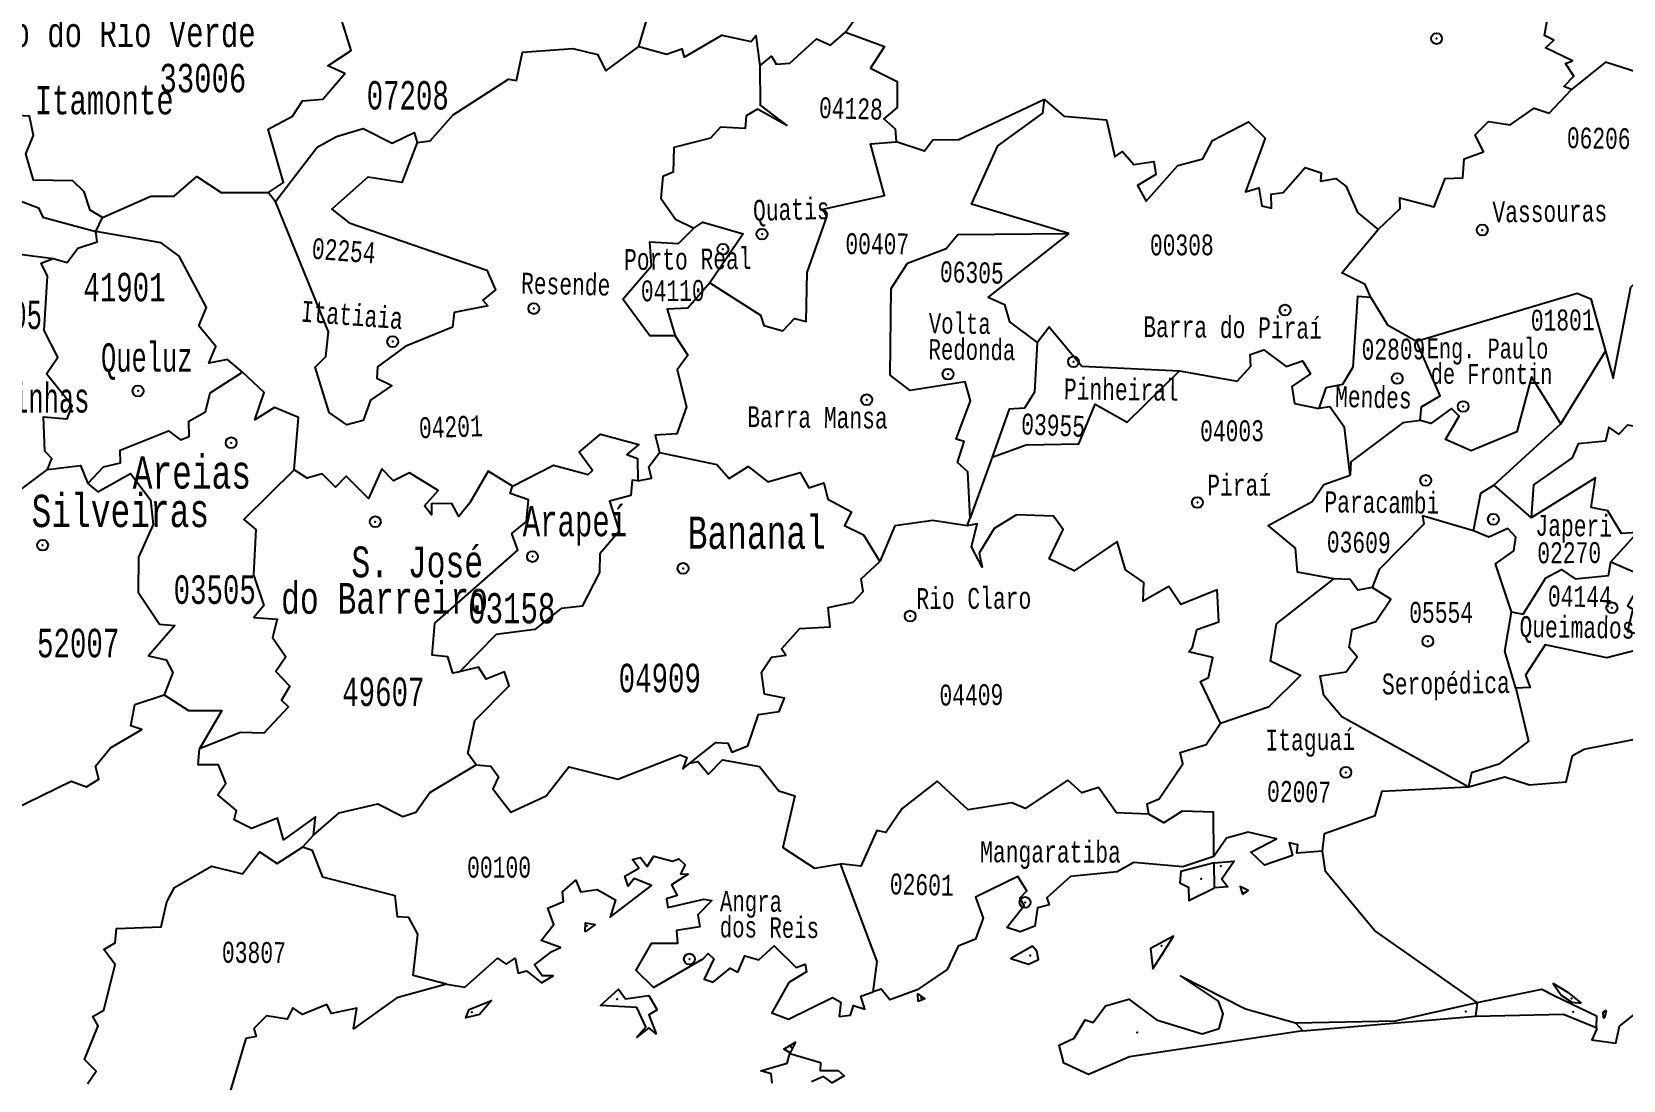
# Model space of a CAD drawing. Header units: millimetres. Extents: x 9851 to 10267, y 23387 to 23778.
# Drawn here: x 10142.13 to 10155.29, y 23493.73 to 23502.39 of the extents above; entities that cross this region are included whole.
import ezdxf
from ezdxf.enums import TextEntityAlignment as Align

# ---------------------------------------------------------------- set-up
doc = ezdxf.new("R2010")
doc.units = ezdxf.units.MM
doc.layers.add('3', color=7, linetype='Continuous')
doc.styles.add('MONOTXT', font='MONOTXT', dxfattribs={"height": 0.2})

# ---------------------------------------------------------------- blocks, each defined once
blk = doc.blocks.new('SEDE')
at = {"layer": '3', "color": 7, "linetype": 'Continuous'}
blk.add_circle((0, 0), 0.00451, dxfattribs=at)

msp = doc.modelspace()

# ---------------------------------------------------------------- linework, layer by layer
at = {"color": 7, "linetype": 'Continuous'}
for p, q in [((10148.861, 23502.39), (10148.953, 23502.517)), ((10144.091, 23501.065), (10144.149, 23500.992)), ((10142.664, 23500.744), (10142.719, 23500.859)), ((10154.777, 23499.153), (10155.146, 23499.752)), ((10154.223, 23498.645), (10154.777, 23499.153)), ((10150.074, 23498.876), (10149.894, 23498.374)), ((10154.223, 23498.645), (10154.531, 23498.374)), ((10149.868, 23498.31), (10149.894, 23498.374)), ((10154.011, 23496.15), (10154.012, 23496.15)), ((10144.372, 23495.653), (10144.465, 23495.751)), ((10151.913, 23495.317), (10151.909, 23495.522)), ((10154.085, 23494.369), (10154.071, 23494.256)), ((10154.841, 23494.448), (10154.946, 23494.362)), ((10152.644, 23494.135), (10154.071, 23494.256)), ((10155.127, 23494.289), (10155.144, 23494.305)), ((10155.13, 23494.242), (10155.127, 23494.289)), ((10155.13, 23494.242), (10155.137, 23494.242)), ((10155.151, 23494.299), (10155.137, 23494.242)), ((10155.144, 23494.305), (10155.151, 23494.299)), ((10152.584, 23494.2), (10152.644, 23494.135)), ((10155.068, 23494.162), (10155.074, 23494.15))]:
    msp.add_line(p, q, dxfattribs=at)
for points in [[(10154.866, 23501.917), (10154.802, 23501.941), (10154.885, 23502.028), (10154.814, 23502.132), (10154.874, 23502.155), (10154.649, 23502.262), (10154.719, 23502.324), (10154.641, 23502.364), (10154.673, 23502.535), (10154.476, 23502.593), (10154.402, 23502.73), (10154.231, 23502.76), (10154.16, 23502.834), (10154.179, 23502.989), (10154.013, 23503.133), (10154.138, 23503.241), (10154.158, 23503.748), (10154.069, 23503.937)], [(10147.154, 23502.271), (10147.233, 23502.542), (10147.346, 23502.613), (10147.335, 23502.728), (10147.212, 23502.752), (10147.2, 23502.872), (10147.46, 23503.04), (10147.553, 23503.235)], [(10156.725, 23502.633), (10156.464, 23502.426), (10156.177, 23502.638), (10156.06, 23502.641), (10155.941, 23502.304), (10155.606, 23502.431), (10155.499, 23502.031), (10155.145, 23502.143), (10154.866, 23501.917)], [(10144.091, 23501.065), (10144.215, 23501.147), (10144.09, 23501.589), (10144.291, 23501.695), (10144.374, 23501.822), (10144.54, 23501.837), (10144.724, 23502.048), (10144.581, 23502.112), (10144.775, 23502.238), (10144.685, 23502.532)], [(10148.153, 23502.113), (10148.25, 23502.191), (10148.289, 23502.127), (10148.401, 23502.135), (10148.623, 23502.335), (10148.739, 23502.282), (10148.861, 23502.39)], [(10148.861, 23502.39), (10149.185, 23502.272), (10149.07, 23502.093), (10149.29, 23501.984), (10149.29, 23501.769), (10149.18, 23501.674), (10149.274, 23501.591), (10149.28, 23501.485)], [(10145.321, 23501.478), (10145.427, 23501.493), (10145.619, 23501.707), (10146.076, 23502.001), (10146.143, 23501.991), (10146.192, 23502.225), (10146.607, 23502.257), (10146.812, 23502.207), (10146.88, 23502.072), (10147.154, 23502.271)], [(10147.154, 23502.271), (10147.381, 23502.209), (10147.509, 23502.253), (10147.528, 23502.185), (10147.841, 23502.367), (10148.083, 23502.314), (10148.121, 23502.363), (10148.153, 23502.113)], [(10142.719, 23500.859), (10142.616, 23500.918), (10142.568, 23501.072), (10142.473, 23501.162), (10142.148, 23501.166), (10142.084, 23501.385), (10142.149, 23501.537), (10142.116, 23501.696), (10141.849, 23501.711), (10141.78, 23501.897), (10141.929, 23502.083), (10141.888, 23502.16)], [(10148.153, 23502.113), (10148.158, 23501.787), (10148.376, 23501.619), (10148.136, 23501.755), (10148.042, 23501.7), (10148.032, 23501.594), (10147.83, 23501.605), (10147.745, 23501.513), (10147.444, 23501.437), (10147.437, 23501.232), (10147.351, 23501.198), (10147.335, 23501.018), (10147.457, 23500.846), (10147.609, 23500.769)], [(10153.267, 23500.759), (10153.448, 23500.933), (10153.445, 23501.02), (10153.73, 23500.947), (10153.819, 23501.182), (10153.966, 23501.186), (10153.976, 23501.343), (10154.136, 23501.402), (10154.067, 23501.543), (10154.179, 23501.652), (10154.359, 23501.624), (10154.556, 23501.763), (10154.679, 23501.722), (10154.866, 23501.917)], [(10150.508, 23501.833), (10149.799, 23501.5), (10149.583, 23501.498), (10149.516, 23501.408), (10149.28, 23501.485)], [(10150.708, 23500.726), (10149.905, 23500.97), (10150.122, 23501.45), (10150.494, 23501.72), (10150.508, 23501.833)], [(10150.508, 23501.833), (10150.667, 23501.696), (10151.02, 23501.666), (10151.09, 23501.359), (10151.153, 23501.405), (10151.247, 23501.296), (10151.412, 23501.322), (10151.427, 23501.214), (10151.277, 23501.123), (10151.347, 23500.994), (10151.61, 23501.289), (10151.818, 23501.344), (10151.897, 23501.496), (10152.195, 23501.649), (10152.332, 23501.515), (10152.169, 23501.071), (10152.279, 23501.105), (10152.305, 23500.956), (10152.385, 23500.936), (10152.382, 23501.051), (10152.482, 23501.065), (10152.664, 23501.273), (10152.795, 23501.227), (10152.789, 23501.16), (10152.917, 23501.182), (10153.001, 23501.115), (10153.096, 23500.9), (10153.267, 23500.759)], [(10140.597, 23501.397), (10141.081, 23501.43), (10141.175, 23501.618), (10141.258, 23501.631), (10141.602, 23501.526), (10141.636, 23501.35), (10141.578, 23501.188), (10141.664, 23501.194), (10141.663, 23501.116), (10141.811, 23500.984), (10141.964, 23501.023), (10142.19, 23500.937), (10142.226, 23500.862), (10142.664, 23500.744)], [(10144.149, 23500.992), (10144.495, 23501.439), (10144.655, 23501.528), (10144.875, 23501.594), (10145.113, 23501.473), (10145.297, 23501.561), (10145.321, 23501.478)], [(10145.321, 23501.478), (10145.195, 23501.148), (10144.913, 23501.193), (10144.615, 23500.927), (10144.758, 23500.815), (10145.897, 23500.423), (10145.969, 23500.26), (10145.863, 23500.174), (10145.905, 23500.127), (10145.628, 23500.072), (10145.613, 23499.951), (10145.222, 23499.791), (10144.992, 23499.623), (10144.987, 23499.531), (10145.11, 23499.469), (10144.935, 23499.349), (10144.875, 23499.179), (10144.738, 23499.145), (10144.592, 23499.246), (10144.477, 23499.621), (10144.566, 23499.709), (10144.588, 23499.912), (10144.149, 23500.992)], [(10147.74, 23500.318), (10148.159, 23500.05), (10148.187, 23499.966), (10148.343, 23499.921), (10148.441, 23500.024), (10148.537, 23499.998), (10148.546, 23500.405), (10148.708, 23500.863), (10148.677, 23500.927), (10149.184, 23501.039), (10149.07, 23501.468), (10149.28, 23501.485)], [(10142.719, 23500.859), (10143.12, 23501.036), (10143.312, 23501.035), (10143.5, 23501.197), (10143.701, 23501.064), (10144.091, 23501.065)], [(10147.609, 23500.769), (10147.682, 23500.82), (10148.015, 23500.724), (10147.74, 23500.318)], [(10142.31, 23500.519), (10142.427, 23500.487), (10142.515, 23500.604), (10142.676, 23500.656), (10142.664, 23500.744)], [(10143.876, 23499.579), (10143.753, 23499.685), (10143.599, 23499.655), (10143.655, 23499.793), (10143.516, 23499.962), (10143.578, 23500.114), (10143.352, 23500.54), (10143.205, 23500.648), (10142.664, 23500.744)], [(10147.455, 23499.881), (10147.245, 23499.881), (10147.02, 23500.184), (10147.258, 23500.459), (10147.244, 23500.658), (10147.481, 23500.643), (10147.609, 23500.769)], [(10149.894, 23498.374), (10149.874, 23498.756), (10149.787, 23498.832), (10149.844, 23499.006), (10149.777, 23499.026), (10149.896, 23499.342), (10149.853, 23499.499), (10149.398, 23499.429), (10149.231, 23499.554), (10149.24, 23500.271), (10149.375, 23500.481), (10149.695, 23500.603), (10149.791, 23500.717), (10150.708, 23500.726)], [(10150.708, 23500.726), (10150.042, 23500.2), (10150.178, 23500.138), (10150.219, 23499.996), (10150.448, 23499.825)], [(10153.206, 23500.197), (10153.158, 23500.304), (10152.966, 23500.401), (10153.267, 23500.759)], [(10141.098, 23500.045), (10141.355, 23500.271), (10141.768, 23500.262), (10141.859, 23500.476), (10142.035, 23500.554), (10142.31, 23500.519)], [(10155.146, 23499.752), (10155.209, 23499.531), (10155.355, 23500.283), (10155.447, 23500.369), (10155.578, 23500.33), (10155.706, 23500.451), (10155.672, 23500.532), (10155.831, 23500.606)], [(10142.263, 23498.774), (10142.301, 23498.866), (10142.242, 23498.927), (10142.231, 23499.21), (10142.427, 23499.195), (10142.468, 23499.301), (10142.255, 23499.565), (10142.35, 23499.704), (10142.238, 23499.924), (10142.264, 23500.373), (10142.212, 23500.481), (10142.31, 23500.519)], [(10147.74, 23500.318), (10147.56, 23500.108), (10147.389, 23500.1), (10147.455, 23499.881)], [(10153.206, 23500.197), (10153.095, 23500.206), (10153.056, 23499.62), (10152.972, 23499.478), (10152.835, 23499.45), (10152.777, 23499.278)], [(10153.206, 23500.197), (10153.343, 23499.972), (10153.584, 23499.835)], [(10153.584, 23499.835), (10154.913, 23500.232), (10155.024, 23500.187), (10155.146, 23499.752)], [(10147.455, 23499.881), (10147.559, 23499.719), (10147.471, 23499.6), (10147.547, 23499.292), (10147.469, 23499.071), (10147.288, 23499.058), (10147.323, 23498.915)], [(10150.448, 23499.825), (10150.545, 23499.954), (10150.815, 23499.63), (10151.623, 23499.592)], [(10150.448, 23499.825), (10150.425, 23499.413), (10150.342, 23499.281), (10150.216, 23499.273), (10150.074, 23498.876)], [(10151.623, 23499.592), (10152.101, 23499.506), (10152.214, 23499.63), (10152.208, 23499.726), (10152.322, 23499.765), (10152.507, 23499.627), (10152.642, 23499.674), (10152.707, 23499.566), (10152.552, 23499.461), (10152.574, 23499.32), (10152.777, 23499.278)], [(10153.614, 23499.18), (10153.625, 23499.293), (10153.779, 23499.384), (10153.584, 23499.835)], [(10142.599, 23498.66), (10142.727, 23498.796), (10142.868, 23498.831), (10142.864, 23498.935), (10143.264, 23499.094), (10143.363, 23499.021), (10143.435, 23499.049), (10143.433, 23499.175), (10143.571, 23499.252), (10143.608, 23499.408), (10143.876, 23499.579)], [(10144.303, 23498.771), (10144.339, 23499.204), (10144.141, 23499.288), (10143.978, 23499.185), (10144.057, 23499.411), (10143.876, 23499.579)], [(10150.074, 23498.876), (10150.356, 23498.978), (10150.792, 23498.987), (10150.926, 23499.314), (10151.19, 23499.167), (10151.623, 23499.592)], [(10154.777, 23499.153), (10154.533, 23499.54), (10154.412, 23499.086), (10154.036, 23498.929), (10153.822, 23499.024), (10153.935, 23499.216), (10153.873, 23499.28), (10153.701, 23499.154), (10153.614, 23499.18)], [(10156.713, 23499.447), (10156.554, 23499.415), (10156.283, 23499.526), (10156.071, 23499.354), (10156.027, 23499.395), (10155.834, 23499.293), (10155.655, 23499.086), (10155.327, 23499.142), (10155.255, 23499.067), (10155.174, 23499.124), (10155.146, 23499.009), (10154.92, 23498.986), (10154.869, 23498.872), (10154.552, 23498.649), (10154.531, 23498.374)], [(10153.034, 23498.729), (10152.989, 23499.122), (10152.868, 23499.294), (10152.777, 23499.278)], [(10153.614, 23499.18), (10153.469, 23499.161), (10153.04, 23498.838), (10153.034, 23498.729)], [(10146.108, 23498.637), (10146.449, 23498.811), (10146.735, 23498.733), (10146.771, 23498.767), (10146.66, 23498.917), (10146.836, 23499.066), (10147.154, 23498.981), (10147.053, 23498.899), (10147.143, 23498.866), (10147.145, 23498.68)], [(10147.145, 23498.68), (10147.259, 23498.702), (10147.236, 23498.797), (10147.323, 23498.915)], [(10147.323, 23498.915), (10147.798, 23498.815), (10147.899, 23498.7), (10148.058, 23498.799), (10148.219, 23498.674), (10148.488, 23498.751), (10148.559, 23498.623), (10148.682, 23498.664), (10148.716, 23498.529), (10148.913, 23498.424), (10148.853, 23498.313), (10149.012, 23498.234), (10149.147, 23498.014)], [(10141.701, 23498.68), (10141.863, 23498.691), (10142.011, 23498.585), (10142.263, 23498.774)], [(10142.263, 23498.774), (10142.537, 23498.809), (10142.599, 23498.66)], [(10142.599, 23498.66), (10142.68, 23498.589), (10142.951, 23498.743), (10143.117, 23498.525), (10143.137, 23498.321), (10143.016, 23498.049), (10143.015, 23497.76), (10143.191, 23497.497), (10143.316, 23497.486), (10143.1, 23497.234), (10143.245, 23497.2), (10143.301, 23497.096), (10143.228, 23496.911)], [(10144.303, 23498.771), (10143.888, 23498.361), (10143.987, 23498.28), (10143.967, 23497.903), (10144.054, 23497.651), (10143.971, 23497.552), (10144.163, 23497.537), (10144.124, 23497.387), (10144.236, 23497.226), (10144.153, 23497.104), (10144.268, 23496.983), (10144.2, 23496.869), (10144.258, 23496.813), (10144.053, 23496.595), (10143.859, 23496.601), (10143.521, 23496.464)], [(10146.108, 23498.637), (10145.907, 23498.76), (10145.757, 23498.498), (10145.665, 23498.385), (10145.607, 23498.495), (10145.44, 23498.492), (10145.439, 23498.401), (10145.382, 23498.474), (10145.495, 23498.602), (10145.256, 23498.748), (10145.124, 23498.682), (10145.029, 23498.781), (10144.918, 23498.536), (10144.733, 23498.721), (10144.646, 23498.628), (10144.536, 23498.738), (10144.41, 23498.702), (10144.303, 23498.771)], [(10147.145, 23498.68), (10147.099, 23498.688), (10147.087, 23498.559), (10146.912, 23498.513), (10146.992, 23498.264), (10146.831, 23498.079), (10146.829, 23497.923), (10146.685, 23497.644), (10146.512, 23497.625), (10146.293, 23497.453), (10145.974, 23497.412), (10145.671, 23497.102)], [(10152.901, 23497.872), (10152.6, 23497.927), (10152.583, 23498.124), (10152.357, 23498.311), (10152.722, 23498.509), (10152.817, 23498.651), (10153.034, 23498.729)], [(10155.191, 23498.012), (10155.41, 23498.253), (10155.278, 23498.246), (10155.164, 23498.434), (10155.027, 23498.462), (10155.064, 23498.706), (10154.531, 23498.374)], [(10145.671, 23497.102), (10145.615, 23497.09), (10145.573, 23497.227), (10145.445, 23497.24), (10145.466, 23497.503), (10146.154, 23498.107), (10146.104, 23498.247), (10146.225, 23498.346), (10146.242, 23498.525), (10146.091, 23498.576), (10146.108, 23498.637)], [(10154.055, 23498.269), (10154.114, 23498.579), (10154.223, 23498.645)], [(10149.868, 23498.31), (10149.583, 23498.354), (10149.271, 23498.308), (10149.147, 23498.014)], [(10151.963, 23496.677), (10151.796, 23497.023), (10151.864, 23497.055), (10151.899, 23497.221), (10151.7, 23497.266), (10151.731, 23497.305), (10151.768, 23497.453), (10151.949, 23497.515), (10151.934, 23497.781), (10151.634, 23497.66), (10151.535, 23497.807), (10151.322, 23497.686), (10151.33, 23497.84), (10151.176, 23497.944), (10151.108, 23498.18), (10150.753, 23497.938), (10150.547, 23498.035), (10150.663, 23498.278), (10150.583, 23498.39), (10150.277, 23498.4), (10150.092, 23498.288), (10149.967, 23498.082), (10149.992, 23497.967), (10149.903, 23498.135), (10149.952, 23498.325), (10149.868, 23498.31)], [(10154.055, 23498.269), (10153.633, 23498.392), (10153.644, 23498.323), (10153.274, 23497.947), (10153.217, 23497.8)], [(10154.368, 23497.598), (10154.237, 23497.996), (10154.389, 23498.103), (10154.405, 23498.216), (10154.339, 23498.288), (10154.18, 23498.216), (10154.055, 23498.269)], [(10147.575, 23496.346), (10147.79, 23496.519), (10147.889, 23496.512), (10147.923, 23496.438), (10148.055, 23496.49), (10148.143, 23496.749), (10148.313, 23496.773), (10148.357, 23496.884), (10148.193, 23496.916), (10148.169, 23497.1), (10148.251, 23497.222), (10148.368, 23497.24), (10148.333, 23497.292), (10148.484, 23497.46), (10148.736, 23497.473), (10148.719, 23497.635), (10148.926, 23497.678), (10149.008, 23497.767), (10148.992, 23497.87), (10149.147, 23498.014)], [(10154.368, 23497.598), (10154.465, 23497.578), (10154.653, 23497.878), (10154.783, 23497.947), (10154.895, 23497.872), (10155.17, 23497.898), (10155.191, 23498.012)], [(10155.191, 23498.012), (10155.418, 23497.911), (10155.612, 23497.932), (10155.613, 23497.862), (10155.395, 23497.763), (10155.327, 23497.649), (10155.373, 23497.621), (10155.329, 23497.438), (10155.432, 23497.411), (10155.403, 23497.281), (10155.157, 23497.217), (10154.646, 23497.326), (10154.484, 23497.075), (10154.522, 23496.972), (10154.405, 23496.967)], [(10151.963, 23496.677), (10152.365, 23496.816), (10152.625, 23497.072), (10152.376, 23497.191), (10152.426, 23497.498), (10152.901, 23497.872)], [(10154.011, 23496.15), (10152.967, 23496.73), (10152.817, 23496.905), (10152.787, 23497.069), (10153.001, 23497.103), (10153.092, 23497.227), (10153.027, 23497.302), (10153.051, 23497.451), (10153.246, 23497.518), (10153.372, 23497.703), (10153.217, 23497.8)], [(10153.217, 23497.8), (10153.097, 23497.778), (10153.034, 23497.866), (10152.901, 23497.872)], [(10154.405, 23496.967), (10154.313, 23497.274), (10154.368, 23497.598)], [(10145.809, 23496.333), (10145.74, 23496.426), (10145.797, 23496.699), (10146.082, 23496.985), (10146.044, 23497.103), (10145.89, 23497.042), (10145.827, 23497.14), (10145.671, 23497.102)], [(10141.653, 23495.944), (10141.718, 23495.836), (10142.459, 23496.199), (10142.588, 23496.152), (10142.69, 23496.215), (10142.662, 23496.322), (10142.784, 23496.474), (10143.044, 23496.624), (10142.952, 23496.655), (10142.986, 23496.833), (10143.228, 23496.911)], [(10143.228, 23496.911), (10143.429, 23496.781), (10143.706, 23496.781), (10143.521, 23496.464)], [(10154.405, 23496.967), (10154.51, 23496.53), (10154.264, 23496.339), (10154.038, 23496.267), (10154.012, 23496.15)], [(10151.37, 23495.925), (10151.356, 23496.01), (10151.455, 23496.053), (10151.652, 23496.342), (10151.628, 23496.434), (10151.845, 23496.502), (10151.963, 23496.677)], [(10154.012, 23496.15), (10154.313, 23496.235), (10154.517, 23496.168), (10154.821, 23496.193), (10154.874, 23496.411), (10154.969, 23496.463), (10155.852, 23496.637), (10155.904, 23496.492), (10156.056, 23496.388)], [(10144.465, 23495.751), (10144.479, 23495.903), (10144.215, 23495.713), (10144.167, 23495.891), (10143.95, 23495.806), (10143.809, 23495.878), (10143.828, 23495.955), (10143.674, 23496.085), (10143.739, 23496.182), (10143.678, 23496.332), (10143.51, 23496.334), (10143.521, 23496.464)], [(10144.465, 23495.751), (10144.677, 23495.937), (10144.996, 23496.011), (10145.203, 23495.906), (10145.31, 23495.941), (10145.425, 23496.105), (10145.809, 23496.333)], [(10145.809, 23496.333), (10145.93, 23496.323), (10145.992, 23496.234), (10145.947, 23496.134), (10146.095, 23495.941), (10146.387, 23496.078), (10146.574, 23496.316), (10146.981, 23496.214), (10147.494, 23496.417), (10147.551, 23496.393), (10147.518, 23496.299), (10147.575, 23496.346)], [(10147.575, 23496.346), (10147.641, 23496.36), (10147.73, 23496.255), (10147.844, 23496.374), (10148.152, 23496.319), (10148.31, 23496.117), (10148.443, 23496.078), (10148.344, 23495.65), (10148.606, 23495.479), (10148.82, 23495.514)], [(10151.37, 23495.925), (10151.102, 23495.935), (10150.955, 23496.147), (10150.817, 23496.102), (10150.7, 23496.205), (10150.348, 23495.971), (10150.238, 23496.019), (10149.877, 23495.962), (10149.619, 23496.198), (10149.331, 23495.973), (10149.195, 23495.773), (10149.122, 23495.79), (10148.99, 23495.495), (10148.82, 23495.514)], [(10152.806, 23495.62), (10152.822, 23495.766), (10153.242, 23495.913), (10153.299, 23496.114), (10154.011, 23496.15)], [(10151.908, 23495.576), (10151.904, 23495.943), (10151.647, 23495.951), (10151.494, 23495.854), (10151.37, 23495.925)], [(10152.806, 23495.62), (10152.594, 23495.604), (10152.602, 23495.673), (10152.531, 23495.687), (10152.558, 23495.584), (10152.326, 23495.503), (10152.214, 23495.612), (10152.426, 23495.72), (10152.192, 23495.776), (10152.011, 23495.726), (10151.908, 23495.576)], [(10142.594, 23493.695), (10142.666, 23493.8), (10142.569, 23493.897), (10142.683, 23494.176), (10142.64, 23494.252), (10142.73, 23494.305), (10142.825, 23494.681), (10142.73, 23494.806), (10142.823, 23494.86), (10142.836, 23494.979), (10143.203, 23494.994), (10143.252, 23495.2), (10143.314, 23495.32), (10143.62, 23495.495), (10143.876, 23495.431), (10144.017, 23495.614), (10144.163, 23495.517), (10144.372, 23495.653)], [(10145.562, 23494.519), (10145.288, 23494.592), (10145.327, 23494.933), (10145.253, 23495.07), (10145.157, 23495.077), (10145.138, 23495.249), (10144.541, 23495.404), (10144.455, 23495.624), (10144.372, 23495.653)], [(10145.562, 23494.519), (10145.715, 23494.496), (10145.985, 23494.735), (10146.056, 23494.684), (10146.13, 23494.734), (10146.155, 23494.61), (10146.226, 23494.629), (10146.349, 23494.53), (10146.445, 23494.589), (10146.353, 23494.589), (10146.291, 23494.68), (10146.434, 23494.791), (10146.505, 23494.822), (10146.347, 23494.88), (10146.45, 23495.013), (10146.402, 23495.148), (10146.531, 23495.202), (10146.521, 23495.282), (10146.633, 23495.379), (10146.669, 23495.29), (10146.673, 23495.284), (10146.808, 23495.303), (10146.96, 23495.217), (10146.917, 23495.073), (10147.257, 23495.336), (10147.114, 23495.393), (10147.066, 23495.33), (10147.038, 23495.413), (10147.153, 23495.478), (10147.1, 23495.549), (10147.166, 23495.567), (10147.222, 23495.492), (10147.278, 23495.577), (10147.433, 23495.537), (10147.485, 23495.557), (10147.537, 23495.506), (10147.499, 23495.431), (10147.561, 23495.428), (10147.424, 23495.342), (10147.47, 23495.254), (10147.382, 23495.224), (10147.393, 23495.153), (10147.69, 23495.222), (10147.758, 23495.21), (10147.64, 23495.092), (10147.657, 23494.995), (10147.464, 23494.962), (10147.472, 23494.856), (10147.255, 23494.855), (10147.128, 23494.635), (10147.274, 23494.493), (10147.674, 23494.723), (10147.679, 23494.724), (10147.726, 23494.773), (10147.773, 23494.729), (10147.694, 23494.56), (10147.769, 23494.535), (10147.909, 23494.652), (10147.973, 23494.619), (10148.029, 23494.754), (10148.147, 23494.72), (10148.272, 23494.836), (10148.453, 23494.657), (10148.528, 23494.686), (10148.54, 23494.622), (10148.394, 23494.533), (10148.252, 23494.282), (10148.39, 23494.23), (10148.754, 23494.409), (10148.823, 23494.372), (10148.81, 23494.251), (10148.904, 23494.264), (10148.929, 23494.343), (10149.022, 23494.312), (10148.988, 23494.421), (10149.09, 23494.457)], [(10151.908, 23495.576), (10151.652, 23495.49), (10151.246, 23495.526), (10151.107, 23495.448), (10150.722, 23495.411), (10150.528, 23495.233), (10150.546, 23495.175), (10150.45, 23495.152), (10150.427, 23494.998), (10150.305, 23494.951), (10150.197, 23494.987), (10150.339, 23495.171), (10150.304, 23495.231), (10150.361, 23495.292), (10150.288, 23495.411), (10149.937, 23495.239), (10150, 23495.064), (10149.936, 23494.893), (10149.793, 23494.834), (10149.704, 23494.641), (10149.455, 23494.473), (10149.228, 23494.389), (10149.156, 23494.478), (10149.09, 23494.457)], [(10151.909, 23495.522), (10152.075, 23495.537), (10151.975, 23495.388), (10152.023, 23495.323), (10151.913, 23495.317)], [(10154.085, 23494.369), (10153.236, 23494.962), (10152.83, 23495.452), (10152.806, 23495.62)], [(10149.09, 23494.457), (10149.123, 23494.707), (10148.82, 23495.514)], [(10151.909, 23495.522), (10151.634, 23495.451), (10151.627, 23495.358), (10151.697, 23495.322), (10151.702, 23495.211), (10151.913, 23495.317)], [(10152.146, 23495.265), (10152.192, 23495.294), (10152.126, 23495.327), (10152.146, 23495.265)], [(10146.711, 23494.952), (10146.713, 23495.028), (10146.792, 23495.012), (10146.711, 23494.952)], [(10151.497, 23494.792), (10151.573, 23494.916), (10151.384, 23494.814), (10151.402, 23494.646), (10151.497, 23494.792)], [(10150.443, 23494.793), (10150.408, 23494.833), (10150.228, 23494.731), (10150.376, 23494.684), (10150.457, 23494.723), (10150.443, 23494.793)], [(10145.562, 23494.519), (10145.153, 23494.406), (10144.793, 23494.151), (10144.823, 23494.321), (10144.612, 23494.278), (10144.574, 23494.351), (10144.372, 23494.268), (10144.294, 23494.325), (10144.247, 23494.229), (10144.074, 23494.257), (10143.97, 23494.153), (10143.99, 23494.087), (10143.904, 23494.07), (10143.766, 23493.604)], [(10147.133, 23494.08), (10147.212, 23494.166), (10147.138, 23494.326), (10146.837, 23494.343), (10146.984, 23494.478), (10147.044, 23494.399), (10147.237, 23494.426), (10147.304, 23494.307), (10147.237, 23494.267), (10147.296, 23494.109), (10147.236, 23494.158), (10147.133, 23494.08)], [(10152.644, 23494.135), (10151.209, 23493.92), (10150.872, 23493.773), (10150.668, 23493.867), (10150.63, 23494.014), (10150.753, 23494.073), (10150.844, 23494.225), (10150.911, 23494.203), (10151.013, 23494.341), (10151.204, 23494.396), (10151.433, 23494.226), (10151.81, 23494.11), (10151.953, 23494.153), (10151.985, 23494.275), (10151.946, 23494.378), (10151.633, 23494.589), (10152.17, 23494.317), (10152.584, 23494.2)], [(10154.085, 23494.369), (10154.619, 23494.477), (10154.721, 23494.427), (10154.801, 23494.388), (10155.072, 23494.257), (10155.068, 23494.162)], [(10154.841, 23494.448), (10154.712, 23494.524), (10154.778, 23494.429), (10154.867, 23494.371), (10154.946, 23494.362)], [(10145.751, 23494.31), (10145.935, 23494.385), (10145.835, 23494.27), (10145.722, 23494.242), (10145.751, 23494.31)], [(10149.463, 23494.375), (10149.459, 23494.439), (10149.519, 23494.399), (10149.463, 23494.375)], [(10152.584, 23494.2), (10153.41, 23494.216), (10154.085, 23494.369)], [(10154.071, 23494.256), (10154.799, 23494.272), (10155.068, 23494.162)], [(10155.074, 23494.15), (10155.033, 23494.058), (10155.232, 23494.033), (10155.261, 23494.172), (10155.398, 23494.281)], [(10148.404, 23493.953), (10148.353, 23493.983), (10148.448, 23494.039), (10148.404, 23493.953)], [(10148.249, 23493.779), (10148.163, 23493.803), (10148.379, 23493.866), (10148.403, 23493.947), (10148.655, 23493.871), (10148.653, 23493.805), (10148.801, 23493.807), (10148.85, 23493.761), (10148.753, 23493.703), (10148.68, 23493.756), (10148.582, 23493.711)], [(10148.257, 23493.7), (10148.249, 23493.779)]]:
    msp.add_lwpolyline(points, dxfattribs=at)
for p in [(10153.749, 23502.338), (10148.172, 23500.721), (10154.127, 23500.755), (10147.849, 23500.596), (10146.285, 23500.105), (10152.497, 23500.093), (10145.119, 23499.832), (10150.747, 23499.666), (10149.71, 23499.563), (10153.424, 23499.527), (10143.013, 23499.424), (10149.038, 23499.352), (10153.969, 23499.296), (10143.783, 23498.996), (10153.66, 23498.685), (10151.772, 23498.502), (10144.974, 23498.343), (10154.219, 23498.363), (10142.224, 23498.149), (10146.274, 23498.055), (10147.519, 23497.957), (10149.397, 23497.563), (10155.199, 23497.632), (10153.677, 23497.355), (10152.999, 23496.271), (10151.966, 23495.496), (10151.803, 23495.39), (10152.153, 23495.275), (10150.347, 23495.196), (10146.724, 23495.002), (10150.388, 23494.757), (10151.474, 23494.837), (10147.572, 23494.727), (10146.975, 23494.396), (10149.487, 23494.406), (10154.864, 23494.4), (10145.774, 23494.288), (10153.992, 23494.295), (10154.879, 23494.291), (10155.14, 23494.291), (10151.273, 23494.12), (10148.413, 23493.998)]:
    msp.add_point(p, dxfattribs=at)

# ---------------------------------------------------------------- block references
at = {"color": 7, "linetype": 'Continuous', "zscale": 10}
for p, xscale, yscale, rotation in [((10153.749, 23502.338), 10, 10, 1.454507428560843), ((10154.127, 23500.755), 9.999989684426485, 9.999989684426485, 1.460648738558095), ((10148.172, 23500.721), 10.00001783137571, 10.00001783137571, 1.27756457266991), ((10147.849, 23500.596), 9.99997750508844, 9.99997750508844, 1.267161751829815), ((10146.285, 23500.105), 10.00001754894059, 10.00001754894059, 1.216185094726648), ((10152.497, 23500.093), 10, 10, 1.408337962180476), ((10145.119, 23499.832), 10.00001905609239, 10.00001905609239, 1.178290440329739), ((10149.71, 23499.563), 10, 10, 1.31999977822224), ((10150.747, 23499.666), 10, 10, 1.352559781452848), ((10153.424, 23499.527), 10.00001405487589, 10.00001405487589, 1.434490005188795), ((10143.013, 23499.424), 10.00001380843625, 10.00001380843625, 1.109975521097639), ((10149.038, 23499.352), 10, 10, 1.2983820519242), ((10153.969, 23499.296), 10, 10, 1.450506643796543), ((10143.783, 23498.996), 10, 10, 1.131859750084334), ((10153.66, 23498.685), 9.999986182871023, 9.999986182871023, 1.438764227899809), ((10151.772, 23498.502), 10.00001127486718, 10.00001127486718, 1.379512115950081), ((10144.974, 23498.343), 10.00002179381501, 10.00002179381501, 1.166014558679203), ((10154.219, 23498.363), 10.000010174291, 10.000010174291, 1.454774147041143), ((10142.224, 23498.149), 10, 10, 1.077687867492612), ((10146.274, 23498.055), 9.9999781879228, 9.9999781879228, 1.205515286833031), ((10147.519, 23497.957), 9.999982855871782, 9.999982855871782, 1.244210317020574), ((10155.199, 23497.632), 10, 10, 1.482533230697659), ((10149.397, 23497.563), 10.00001798414005, 10.00001798414005, 1.301316145018833), ((10153.677, 23497.355), 10.00001288924775, 10.00001288924775, 1.434223284431128), ((10152.999, 23496.271), 10, 10, 1.408604686433416), ((10150.347, 23495.196), 10, 10, 1.320266512124187), ((10147.572, 23494.727), 10.00001968330426, 10.00001968330426, 1.229261218074176)]:
    msp.add_blockref('SEDE', p, dxfattribs=dict(at, xscale=xscale, yscale=yscale, rotation=rotation))

# ---------------------------------------------------------------- texts
at = {"color": 7, "linetype": 'Continuous', "style": 'MONOTXT', "width": 0.705874}
msp.add_text('S. Sebasti%%227o do Rio Verde', height=0.23493, dxfattribs=at).set_placement((10140.397, 23502.386), align=Align.MIDDLE_LEFT)
at = {"color": 7, "linetype": 'Continuous', "style": 'MONOTXT'}
for s, height, width, p in [('33006', 0.235, 0.70588, (10143.549, 23502.011)), ('52007', 0.2358, 0.666663, (10142.518, 23497.34))]:
    msp.add_text(s, height=height, dxfattribs=dict(at, width=width)).set_placement(p, align=Align.MIDDLE)
for s, height, rotation, width, p in [('07208', 0.2353, 360, 0.666663, (10145.243, 23501.869)), ('04128', 0.1724, 358.455, 0.705889, (10148.907, 23501.76)), ('06206', 0.1724, 359.0493, 0.705893, (10155.09, 23501.514)), ('02254', 0.1725, 355.7017, 0.705894, (10144.714, 23500.584)), ('00407', 0.1725, 359.739, 0.705884, (10149.125, 23500.641)), ('00308', 0.1725, 0.1064, 0.705889, (10151.643, 23500.632)), ('41901', 0.2353, 0, 0.666667, (10142.901, 23500.283)), ('06305', 0.1726, 358.4935, 0.705883, (10149.907, 23500.404)), ('01801', 0.1726, 0.4636, 0.705877, (10154.792, 23500.011)), ('02809', 0.1726, 0.4587, 0.705876, (10153.393, 23499.77)), ('04201', 0.1727, 1.9055, 0.705896, (10145.599, 23499.128)), ('04003', 0.1727, 0.0764, 0.705878, (10152.058, 23499.095)), ('Arape%%237', 0.2495, 0, 0.666667, (10146.625, 23498.319)), ('03609', 0.1729, 359.0293, 0.705879, (10153.106, 23498.173)), ('02270', 0.1729, 0.2754, 0.705881, (10154.846, 23498.087)), ('03505', 0.2357, 360, 0.666671, (10143.647, 23497.782)), ('04144', 0.1729, 359.3094, 0.705877, (10154.934, 23497.726)), ('03158', 0.2496, 360, 0.666667, (10146.103, 23497.628)), ('04909', 0.2358, 360, 0.666663, (10147.327, 23497.051)), ('49607', 0.2358, 360, 0.666671, (10145.041, 23496.937)), ('04409', 0.173, 0.5982, 0.705875, (10149.903, 23496.912)), ('02007', 0.1731, 359.0637, 0.705885, (10152.612, 23496.111)), ('00100', 0.1732, 0.0118, 0.705877, (10145.998, 23495.487)), ('02601', 0.1732, 358.6226, 0.705889, (10149.493, 23495.343)), ('03807', 0.1733, 359.5448, 0.705883, (10143.971, 23494.782))]:
    msp.add_text(s, height=height, rotation=rotation, dxfattribs=dict(at, width=width)).set_placement(p, align=Align.MIDDLE)
at = {"color": 7, "linetype": 'Continuous', "style": 'MONOTXT', "width": 0.705884}
msp.add_text('Itamonte', height=0.235, rotation=360, dxfattribs=at).set_placement((10142.159, 23501.946), align=Align.TOP_LEFT)
at = {"color": 7, "linetype": 'Continuous', "style": 'MONOTXT'}
for s, height, rotation, width, p in [('Quatis', 0.1725, 1.3656, 0.705874, (10148.1, 23500.831)), ('Vassouras', 0.1725, 0.4771, 0.705874, (10154.212, 23500.818)), ('Porto Real', 0.1725, 0.4721, 0.705891, (10147.032, 23500.424)), ('Resende', 0.1726, 358.6335, 0.705889, (10146.178, 23500.23)), ('04110', 0.1726, 0.4597, 0.705872, (10147.171, 23500.165)), ('Volta ', 0.1678, 359.4823, 0.705878, (10149.55, 23499.9)), ('Redonda', 0.1678, 359.4823, 0.705878, (10149.548, 23499.685)), ('Pinheiral', 0.1727, 359.2588, 0.70588, (10150.667, 23499.355)), ('03955', 0.1727, 357.627, 0.705878, (10150.312, 23499.066)), ('Pira%%237', 0.1728, 359.9077, 0.70589, (10151.853, 23498.56)), ('Rio Claro', 0.1729, 0.2072, 0.70588, (10149.448, 23497.621)), ('05554', 0.1729, 359.9985, 0.705887, (10153.523, 23497.507)), ('Serop%%233dica', 0.173, 0.7175, 0.705881, (10153.299, 23496.914)), ('Itagua%%237', 0.17306, 0.3975, 0.705889, (10152.335, 23496.451)), ('Angra ', 0.1679, 359.471, 0.705885, (10147.824, 23495.123)), ('dos Reis', 0.1679, 359.471, 0.705885, (10147.822, 23494.908))]:
    msp.add_text(s, height=height, rotation=rotation, dxfattribs=dict(at, width=width)).set_placement(p)
for s, height, rotation, width, p in [('26605', 0.2353, 360, 0.619194, (10141.903, 23499.936)), ('Eng. Paulo ', 0.16459, 359.8566, 0.705883, (10154.221, 23499.693)), ('Queluz', 0.2354, 360, 0.619194, (10143.085, 23499.583)), ('de Frontin', 0.1646, 359.8566, 0.705883, (10154.204, 23499.482)), ('Mendes', 0.1727, 358.7214, 0.705888, (10153.225, 23499.286)), ('Mangaratiba', 0.17318, 359.8518, 0.705883, (10150.557, 23495.526))]:
    msp.add_text(s, height=height, rotation=rotation, dxfattribs=dict(at, width=width)).set_placement(p, align=Align.CENTER)
for s, height, rotation, width, p in [('Itatiaia', 0.1726, 355.69, 0.705886, (10145.196, 23499.935)), ('Bananal', 0.2671, 0, 0.705883, (10148.7, 23498.119))]:
    msp.add_text(s, height=height, rotation=rotation, dxfattribs=dict(at, width=width)).set_placement(p, align=Align.RIGHT)
for s, height, rotation, width, p in [('Barra do Pira%%237', 0.17262, 359.4741, 0.705888, (10152.802, 23500.029)), ('Barra Mansa', 0.17271, 359.3739, 0.705872, (10149.212, 23499.286)), ('Areias', 0.2669, 360, 0.705886, (10143.947, 23498.884)), ('Paracambi', 0.1728, 359.2854, 0.705874, (10153.773, 23498.583)), ('Queimados', 0.1729, 359.1412, 0.705871, (10155.387, 23497.549))]:
    msp.add_text(s, height=height, rotation=rotation, dxfattribs=dict(at, width=width)).set_placement(p, align=Align.TOP_RIGHT)
at = {"color": 7, "linetype": 'Continuous', "style": 'MONOTXT', "width": 0.619194}
msp.add_text('Lavrinhas', height=0.2355, dxfattribs=at).set_placement((10142.043, 23499.246), align=Align.CENTER)
at = {"color": 7, "linetype": 'Continuous', "style": 'MONOTXT', "width": 0.705877}
msp.add_text('Silveiras', height=0.267, dxfattribs=at).set_placement((10142.133, 23498.299))
at = {"color": 7, "linetype": 'Continuous', "style": 'MONOTXT', "width": 0.705878}
msp.add_text('Japeri', height=0.1728, rotation=359.2428, dxfattribs=at).set_placement((10154.567, 23498.314), align=Align.MIDDLE_LEFT)
at = {"color": 7, "linetype": 'Continuous', "style": 'MONOTXT', "width": 0.705882}
for s, p in [('   S. Jos%%233 ', (10145.166, 23498.138)), ('do Barreiro', (10145.051, 23497.837))]:
    msp.add_text(s, height=0.25451, rotation=0.0008, dxfattribs=at).set_placement(p, align=Align.TOP_CENTER)

doc.saveas('drawing.dxf')
